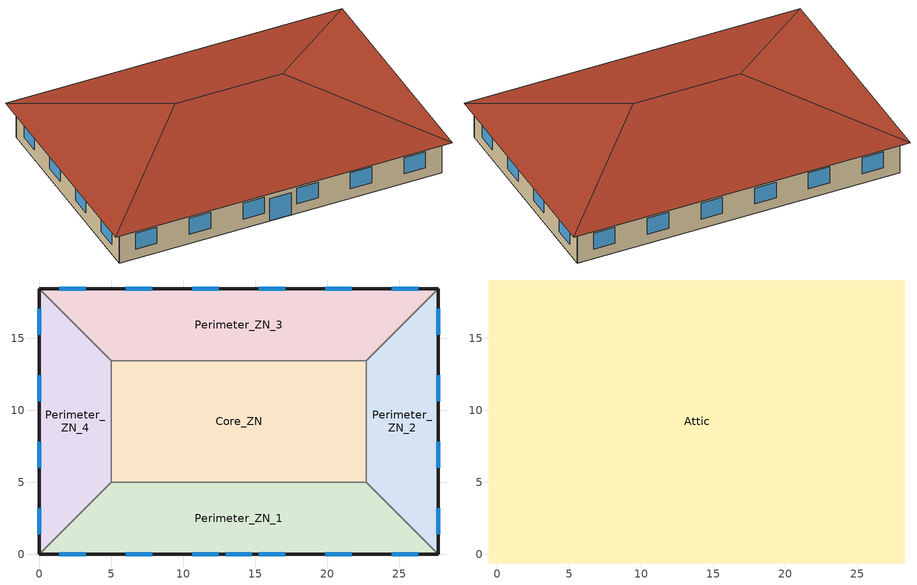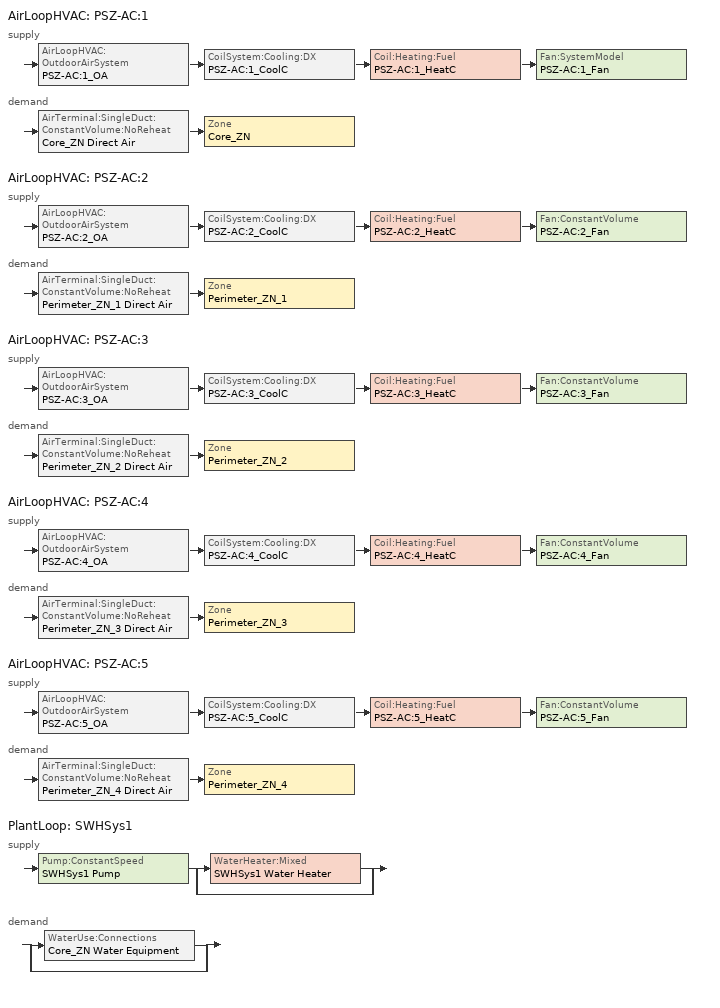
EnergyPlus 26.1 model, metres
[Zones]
Core_ZN
 floor ground (ext-slab): 5,13.46 22.69,13.46 22.69,5 5,5 z0
 wall to Perimeter_ZN_2 (int-walls): 22.69,5 22.69,13.46 z0:3.05
 wall to Perimeter_ZN_3 (int-walls): 22.69,13.46 5,13.46 z0:3.05
 wall to Perimeter_ZN_1 (int-walls): 5,5 22.69,5 z0:3.05
 wall to Perimeter_ZN_4 (int-walls): 5,13.46 5,5 z0:3.05
Perimeter_ZN_1
 floor ground (ext-slab): 27.69,0 0,0 5,5 22.69,5 z0
 wall outside (Mass Non-res Ext Wall): 0,0 27.69,0 z0:3.05
 wall to Perimeter_ZN_2 (int-walls): 27.69,0 22.69,5 z0:3.05
 wall to Perimeter_ZN_4 (int-walls): 5,5 0,0 z0:3.05
 window (Window Non-res Fixed): 1.39,0 3.22,0 / 6.01,0 7.84,0 / 10.62,0 12.45,0 / 15.24,0 17.07,0 / 19.85,0 21.68,0 / 24.47,0 26.3,0 z0.9:2.42; 12.93,0 14.76,0 z0:2.13
Perimeter_ZN_2
 floor ground (ext-slab): 22.69,13.46 27.69,18.46 27.69,0 22.69,5 z0
 wall outside (Mass Non-res Ext Wall): 27.69,0 27.69,18.46 z0:3.05
 wall to Perimeter_ZN_3 (int-walls): 27.69,18.46 22.69,13.46 z0:3.05
 window (Window Non-res Fixed): 27.69,1.39 27.69,3.22 / 27.69,6.01 27.69,7.84 / 27.69,10.62 27.69,12.45 / 27.69,15.24 27.69,17.07 z0.9:2.42
Perimeter_ZN_3
 floor ground (ext-slab): 5,13.46 0,18.46 27.69,18.46 22.69,13.46 z0
 wall outside (Mass Non-res Ext Wall): 27.69,18.46 0,18.46 z0:3.05
 wall to Perimeter_ZN_4 (int-walls): 0,18.46 5,13.46 z0:3.05
 window (Window Non-res Fixed): 26.3,18.46 24.47,18.46 / 21.68,18.46 19.85,18.46 / 17.07,18.46 15.24,18.46 / 12.45,18.46 10.62,18.46 / 7.84,18.46 6.01,18.46 / 3.22,18.46 1.39,18.46 z0.9:2.42
Perimeter_ZN_4
 floor ground (ext-slab): 5,5 0,0 0,18.46 5,13.46 z0
 wall outside (Mass Non-res Ext Wall): 0,18.46 0,0 z0:3.05
 window (Window Non-res Fixed): 0,17.07 0,15.24 / 0,12.45 0,10.62 / 0,7.84 0,6.01 / 0,3.22 0,1.39 z0.9:2.42
Attic
 floor outside (Attic Non-res Floor): 28.29,19.06 28.29,-0.6 27.69,0 27.69,18.46 z3.05; -0.6,19.06 28.29,19.06 27.69,18.46 0,18.46 z3.05; 0,0 27.69,0 28.29,-0.6 -0.6,-0.6 z3.05; -0.6,19.06 0,18.46 0,0 -0.6,-0.6 z3.05
 floor to Core_ZN (Attic Non-res Floor): 5,13.46 22.69,13.46 22.69,5 5,5 z3.05
 floor to Perimeter_ZN_2 (Attic Non-res Floor): 22.69,5 22.69,13.46 27.69,18.46 27.69,0 z3.05
 floor to Perimeter_ZN_3 (Attic Non-res Floor): 0,18.46 27.69,18.46 22.69,13.46 5,13.46 z3.05
 floor to Perimeter_ZN_1 (Attic Non-res Floor): 0,0 5,5 22.69,5 27.69,0 z3.05
 floor to Perimeter_ZN_4 (Attic Non-res Floor): 5,13.46 5,5 0,0 0,18.46 z3.05
 roof outside (Attic Non-res Roof): 28.29,-0.6,3.05 28.29,19.06,3.05 18.46,9.23,6.33; 28.29,19.06,3.05 -0.6,19.06,3.05 9.23,9.23,6.33 18.46,9.23,6.33; -0.6,-0.6,3.05 28.29,-0.6,3.05 18.46,9.23,6.33 9.23,9.23,6.33; -0.6,19.06,3.05 -0.6,-0.6,3.05 9.23,9.23,6.33
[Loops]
AirLoopHVAC 'PSZ-AC:1'
 supply: AirLoopHVAC:OutdoorAirSystem 'PSZ-AC:1_OA' > CoilSystem:Cooling:DX 'PSZ-AC:1_CoolC' > Coil:Heating:Fuel 'PSZ-AC:1_HeatC' > Fan:SystemModel 'PSZ-AC:1_Fan'
 demand: AirTerminal:SingleDuct:ConstantVolume:NoReheat 'Core_ZN Direct Air' > Zone 'Core_ZN'
AirLoopHVAC 'PSZ-AC:2'
 supply: AirLoopHVAC:OutdoorAirSystem 'PSZ-AC:2_OA' > CoilSystem:Cooling:DX 'PSZ-AC:2_CoolC' > Coil:Heating:Fuel 'PSZ-AC:2_HeatC' > Fan:ConstantVolume 'PSZ-AC:2_Fan'
 demand: AirTerminal:SingleDuct:ConstantVolume:NoReheat 'Perimeter_ZN_1 Direct Air' > Zone 'Perimeter_ZN_1'
AirLoopHVAC 'PSZ-AC:3'
 supply: AirLoopHVAC:OutdoorAirSystem 'PSZ-AC:3_OA' > CoilSystem:Cooling:DX 'PSZ-AC:3_CoolC' > Coil:Heating:Fuel 'PSZ-AC:3_HeatC' > Fan:ConstantVolume 'PSZ-AC:3_Fan'
 demand: AirTerminal:SingleDuct:ConstantVolume:NoReheat 'Perimeter_ZN_2 Direct Air' > Zone 'Perimeter_ZN_2'
AirLoopHVAC 'PSZ-AC:4'
 supply: AirLoopHVAC:OutdoorAirSystem 'PSZ-AC:4_OA' > CoilSystem:Cooling:DX 'PSZ-AC:4_CoolC' > Coil:Heating:Fuel 'PSZ-AC:4_HeatC' > Fan:ConstantVolume 'PSZ-AC:4_Fan'
 demand: AirTerminal:SingleDuct:ConstantVolume:NoReheat 'Perimeter_ZN_3 Direct Air' > Zone 'Perimeter_ZN_3'
AirLoopHVAC 'PSZ-AC:5'
 supply: AirLoopHVAC:OutdoorAirSystem 'PSZ-AC:5_OA' > CoilSystem:Cooling:DX 'PSZ-AC:5_CoolC' > Coil:Heating:Fuel 'PSZ-AC:5_HeatC' > Fan:ConstantVolume 'PSZ-AC:5_Fan'
 demand: AirTerminal:SingleDuct:ConstantVolume:NoReheat 'Perimeter_ZN_4 Direct Air' > Zone 'Perimeter_ZN_4'
PlantLoop 'SWHSys1'
 supply: Pump:ConstantSpeed 'SWHSys1 Pump' > split
  | WaterHeater:Mixed 'SWHSys1 Water Heater'
  | bypass
 demand: split
  | WaterUse:Connections 'Core_ZN Water Equipment'
  | bypass
[Building]
Ref Bldg Small Office New2004_v1.3_5.0: North Axis {deg}=0; Terrain=City; Loads Convergence Tolerance Value {W}=0.04; Temperature Convergence Tolerance Value {deltaC}=0.2; Solar Distribution=FullInteriorAndExterior; Maximum Number of Warmup Days=25; Minimum Number of Warmup Days=6
[Site:Location]
New.Delhi-Safdarjung.AP_DL_IND: Latitude {deg}=28.59; Longitude {deg}=77.22; Time Zone {hr}=5.5; Elevation {m}=214.9
[SizingPeriod:DesignDay] Day of Month=21; Humidity Condition Type=Wetbulb; Barometric Pressure {Pa}=98770; Rain Indicator=No; Snow Indicator=No; Daylight Saving Time Indicator=No
Name | Month | Day Type | Maximum Dry-Bulb Temperature {C} | Daily Dry-Bulb Temperature Range {deltaC} | Wetbulb or DewPoint at Maximum Dry-Bulb {C} | Wind Speed {m/s} | Wind Direction {deg} | Solar Model Indicator | Sky Clearness | Daily Wet-Bulb Temperature Range {deltaC} | ASHRAE Clear Sky Optical Depth for Beam Irradiance (taub) | ASHRAE Clear Sky Optical Depth for Diffuse Irradiance (taud)
New.Delhi-Safdarjung.AP Ann Htg 99.6% Condns DB | 1 | WinterDesignDay | 6 | 0 | 6 | 0.5 | 270 | ASHRAEClearSky | 0
New.Delhi-Safdarjung.AP Ann Clg .4% Condns WB=>MDB | 6 | SummerDesignDay | 34.7 | 9.2 | 29.2 | 3.6 | 320 | ASHRAETau2017 |  | 3.8 | 0.848 | 1.403
[Site:WaterMainsTemperature]
Calculation Method=CORRELATION; Annual Average Outdoor Air Temperature {C}=9.69; Maximum Difference In Monthly Average Outdoor Air Temperatures {deltaC}=28.1
[Site:GroundTemperature:BuildingSurface]
19.527, 19.502, 19.536, 19.598, 20.002, 21.64, 22.225, 22.375, 21.449, 20.121, 19.802, 19.633
[Construction]
Mass Non-res Ext Wall: 1IN Stucco, 8IN Concrete HW, Mass NonRes Wall Insulation, 1/2IN Gypsum
Attic Non-res Floor: 1/2IN Gypsum, AtticFloor NonRes Insulation, 1/2IN Gypsum
Attic Non-res Roof: Roof Membrane, Metal Decking
ext-slab: HW CONCRETE, CP02 CARPET PAD
int-walls: 1/2IN Gypsum, 1/2IN Gypsum
Window Non-res Fixed: NonRes Fixed Assembly Window
InteriorFurnishings: Std Wood 6inch
[Material] Thermal Absorptance=0.9
Name | Roughness | Thickness {m} | Conductivity {W/m-K} | Density {kg/m3} | Specific Heat {J/kg-K} | Solar Absorptance | Visible Absorptance
Mass NonRes Wall Insulation | MediumRough | 0.0495495 | 0.049 | 265 | 836.8 | 0.7 | 0.7
AtticFloor NonRes Insulation | MediumRough | 0.236805 | 0.049 | 265 | 836.8 | 0.7 | 0.7
Std Wood 6inch | MediumSmooth | 0.15 | 0.12 | 540 | 1210 | 0.7 | 0.7
1/2IN Gypsum | Smooth | 0.0127 | 0.16 | 784.9 | 830 | 0.92 | 0.92
1IN Stucco | Smooth | 0.0253 | 0.6918 | 1858 | 837 | 0.92 | 0.92
8IN CONCRETE HW | Rough | 0.2032 | 1.311 | 2240 | 836.8 | 0.7 | 0.7
HW CONCRETE | Rough | 0.1016 | 1.311 | 2240 | 836.8 | 0.7 | 0.7
Roof Membrane | VeryRough | 0.0095 | 0.16 | 1121.29 | 1460 | 0.7 | 0.7
Metal Decking | MediumSmooth | 0.0015 | 45.006 | 7680 | 418.4 | 0.7 | 0.3
[WindowMaterial:SimpleGlazingSystem]
NonRes Fixed Assembly Window: U-Factor {W/m2-K}=3.23646; Solar Heat Gain Coefficient=0.39
[Material:NoMass]
CP02 CARPET PAD: Roughness=VeryRough; Thermal Resistance {m2-K/W}=0.2165; Thermal Absorptance=0.9; Solar Absorptance=0.7; Visible Absorptance=0.8
[Zone] Type=1; Multiplier=1; Floor Area {m2}=autocalculate
Name | Part of Total Floor Area
Attic | No
Core_ZN; Perimeter_ZN_1; Perimeter_ZN_2; Perimeter_ZN_3; Perimeter_ZN_4 | Yes
[People] Number of People Schedule=BLDG_OCC_SCH; Number of People Calculation Method=Area/Person; Floor Area per Person {m2/person}=18.58; Fraction Radiant=0.3; Sensible Heat Fraction=AUTOCALCULATE; Activity Level Schedule=ACTIVITY_SCH; Enable ASHRAE 55 Comfort Warnings=No; Mean Radiant Temperature Calculation Type=EnclosureAveraged; Work Efficiency Schedule=WORK_EFF_SCH; Clothing Insulation Calculation Method=ClothingInsulationSchedule; Clothing Insulation Schedule=CLOTHING_SCH; Air Velocity Schedule=AIR_VELO_SCH; Thermal Comfort Model 1 Type=FANGER
Name | Zone or ZoneList or Space or SpaceList
Core_ZN People | Core_ZN
Perimeter_ZN_1 People | Perimeter_ZN_1
Perimeter_ZN_2 People | Perimeter_ZN_2
Perimeter_ZN_3 People | Perimeter_ZN_3
Perimeter_ZN_4 People | Perimeter_ZN_4
[Lights] Design Level Calculation Method=Watts/Area; Watts per Floor Area {W/m2}=10.76; Return Air Fraction=0; Fraction Radiant=0.7; Fraction Visible=0.2; Fraction Replaceable=1; Return Air Fraction Calculated from Plenum Temperature=No
Name | Zone or ZoneList or Space or SpaceList | Schedule
Core_ZN_Lights | Core_ZN | Core_ZN LIGHT_SCH
Perimeter_ZN_1_Lights | Perimeter_ZN_1 | Perimeter_ZN_1 LIGHT_SCH
Perimeter_ZN_2_Lights | Perimeter_ZN_2 | Perimeter_ZN_2 LIGHT_SCH
Perimeter_ZN_3_Lights | Perimeter_ZN_3 | Perimeter_ZN_3 LIGHT_SCH
Perimeter_ZN_4_Lights | Perimeter_ZN_4 | Perimeter_ZN_4 LIGHT_SCH
[ElectricEquipment] Schedule=BLDG_EQUIP_SCH; Design Level Calculation Method=Watts/Area; Watts per Floor Area {W/m2}=10.76; Fraction Latent=0; Fraction Radiant=0.5; Fraction Lost=0
Name | Zone or ZoneList or Space or SpaceList
Core_ZN_MiscPlug_Equip | Core_ZN
Perimeter_ZN_1_MiscPlug_Equip | Perimeter_ZN_1
Perimeter_ZN_2_MiscPlug_Equip | Perimeter_ZN_2
Perimeter_ZN_3_MiscPlug_Equip | Perimeter_ZN_3
Perimeter_ZN_4_MiscPlug_Equip | Perimeter_ZN_4
[Exterior:Lights]
Exterior Facade Lighting: Schedule=ALWAYS_ON; Design Level {W}=2303; Control Option=AstronomicalClock
[ZoneInfiltration:DesignFlowRate] Constant Term Coefficient=1; Temperature Term Coefficient=0; Velocity Term Coefficient=0; Velocity Squared Term Coefficient=0
Name | Zone or ZoneList or Space or SpaceList | Schedule | Design Flow Rate Calculation Method | Air Changes per Hour {1/hr} | Flow Rate per Exterior Surface Area {m3/s-m2}
Core_ZN_Infiltration | Core_ZN | INFIL_QUARTER_ON_SCH | AirChanges/Hour | 0.36
Perimeter_ZN_1_Infiltration | Perimeter_ZN_1 | INFIL_QUARTER_ON_SCH | Flow/ExteriorArea |  | 0.000302
Perimeter_ZN_2_Infiltration | Perimeter_ZN_2 | INFIL_QUARTER_ON_SCH | Flow/ExteriorArea |  | 0.000302
Perimeter_ZN_3_Infiltration | Perimeter_ZN_3 | INFIL_QUARTER_ON_SCH | Flow/ExteriorArea |  | 0.000302
Perimeter_ZN_4_Infiltration | Perimeter_ZN_4 | INFIL_QUARTER_ON_SCH | Flow/ExteriorArea |  | 0.000302
Attic_Infiltration | Attic | ALWAYS_ON | AirChanges/Hour | 1
[InternalMass] Construction=InteriorFurnishings
Name | Zone or ZoneList | Surface Area {m2}
Core_ZN Internal Mass | Core_ZN | 299.3148
Perimeter_ZN_1 Internal Mass | Perimeter_ZN_1 | 226.9
Perimeter_ZN_2 Internal Mass | Perimeter_ZN_2 | 134.6
Perimeter_ZN_3 Internal Mass | Perimeter_ZN_3 | 226.9
Perimeter_ZN_4 Internal Mass | Perimeter_ZN_4 | 134.6
[Fan:SystemModel]
PSZ-AC:1_Fan: Availability Schedule=HVACOperationSchd; Design Maximum Air Flow Rate {m3/s}=AUTOSIZE; Speed Control Method=Discrete; Electric Power Minimum Flow Rate Fraction=0; Design Pressure Rise {Pa}=622; Motor Efficiency=0.825; Motor In Air Stream Fraction=1; Design Electric Power Consumption {W}=AUTOSIZE; Design Power Sizing Method=TotalEfficiencyAndPressure; Fan Total Efficiency=0.53625
[Fan:ConstantVolume] Availability Schedule=HVACOperationSchd; Fan Total Efficiency=0.53625; Pressure Rise {Pa}=622; Maximum Flow Rate {m3/s}=AUTOSIZE; Motor Efficiency=0.825; Motor In Airstream Fraction=1
PSZ-AC:2_Fan; PSZ-AC:3_Fan; PSZ-AC:4_Fan; PSZ-AC:5_Fan
[Coil:Heating:Fuel] Availability Schedule=ALWAYS_ON; Fuel Type=NaturalGas; Burner Efficiency=0.8; Nominal Capacity {W}=AUTOSIZE
PSZ-AC:1_HeatC; PSZ-AC:2_HeatC; PSZ-AC:3_HeatC; PSZ-AC:4_HeatC; PSZ-AC:5_HeatC
[Coil:Cooling:DX:SingleSpeed] Availability Schedule=ALWAYS_ON; Gross Rated Total Cooling Capacity {W}=AUTOSIZE; Gross Rated Sensible Heat Ratio=AUTOSIZE; Gross Rated Cooling COP {W/W}=3.66668; Rated Air Flow Rate {m3/s}=AUTOSIZE; 2023 Rated Evaporator Fan Power Per Volume Flow Rate {W/(m3/s)}=934.4; Total Cooling Capacity Function of Temperature Curve=Cool-Cap-fT; Total Cooling Capacity Function of Flow Fraction Curve=ConstantCubic; Energy Input Ratio Function of Temperature Curve=Cool-EIR-fT; Energy Input Ratio Function of Flow Fraction Curve=ConstantCubic; Part Load Fraction Correlation Curve=Cool-PLF-fPLR
PSZ-AC:1_CoolC DXCoil; PSZ-AC:2_CoolC DXCoil; PSZ-AC:3_CoolC DXCoil; PSZ-AC:4_CoolC DXCoil; PSZ-AC:5_CoolC DXCoil
[Zone equipment]
Core_ZN: Core_ZN Direct Air
Perimeter_ZN_1: Perimeter_ZN_1 Direct Air
Perimeter_ZN_2: Perimeter_ZN_2 Direct Air
Perimeter_ZN_3: Perimeter_ZN_3 Direct Air
Perimeter_ZN_4: Perimeter_ZN_4 Direct Air
[Sizing:Zone] Zone Cooling Design Supply Air Temperature Input Method=SupplyAirTemperature; Zone Heating Design Supply Air Temperature Input Method=SupplyAirTemperature; Zone Heating Design Supply Air Temperature {C}=40; Zone Cooling Design Supply Air Humidity Ratio {kgWater/kgDryAir}=0.0085; Zone Heating Design Supply Air Humidity Ratio {kgWater/kgDryAir}=0.008; Cooling Design Air Flow Method=DesignDay; Heating Design Air Flow Method=DesignDay; Account for Dedicated Outdoor Air System=No; Dedicated Outdoor Air System Control Strategy=NeutralSupplyAir; Dedicated Outdoor Air Low Setpoint Temperature for Design {C}=autosize; Dedicated Outdoor Air High Setpoint Temperature for Design {C}=autosize
Name | Zone Cooling Design Supply Air Temperature {C} | Design Specification Outdoor Air Object
Core_ZN | 14 | SZ DSOA Core_ZN
Perimeter_ZN_1 | 13.9 | SZ DSOA Perimeter_ZN_1
Perimeter_ZN_2 | 14 | SZ DSOA Perimeter_ZN_2
Perimeter_ZN_3 | 13.9 | SZ DSOA Perimeter_ZN_3
Perimeter_ZN_4 | 14 | SZ DSOA Perimeter_ZN_4
[DesignSpecification:OutdoorAir] Outdoor Air Method=Flow/Person; Outdoor Air Flow per Person {m3/s-person}=0.01
SZ DSOA Core_ZN; SZ DSOA Perimeter_ZN_1; SZ DSOA Perimeter_ZN_2; SZ DSOA Perimeter_ZN_3; SZ DSOA Perimeter_ZN_4
[ZoneControl:Thermostat] Control Type Schedule=Dual Zone Control Type Sched
Name | Zone or ZoneList | Control 1
Core_ZN Thermostat | Core_ZN | Core_ZN DualSPSched
Perimeter_ZN_1 Thermostat | Perimeter_ZN_1 | Perimeter_ZN_1 DualSPSched
Perimeter_ZN_2 Thermostat | Perimeter_ZN_2 | Perimeter_ZN_2 DualSPSched
Perimeter_ZN_3 Thermostat | Perimeter_ZN_3 | Perimeter_ZN_3 DualSPSched
Perimeter_ZN_4 Thermostat | Perimeter_ZN_4 | Perimeter_ZN_4 DualSPSched
[ThermostatSetpoint:DualSetpoint]
Name | Heating Setpoint Temperature Schedule | Cooling Setpoint Temperature Schedule
Core_ZN DualSPSched | Core_ZN HTGSETP_SCH | Core_ZN CLGSETP_SCH
Perimeter_ZN_1 DualSPSched | Perimeter_ZN_1 HTGSETP_SCH | Perimeter_ZN_1 CLGSETP_SCH
Perimeter_ZN_2 DualSPSched | Perimeter_ZN_2 HTGSETP_SCH | Perimeter_ZN_2 CLGSETP_SCH
Perimeter_ZN_3 DualSPSched | Perimeter_ZN_3 HTGSETP_SCH | Perimeter_ZN_3 CLGSETP_SCH
Perimeter_ZN_4 DualSPSched | Perimeter_ZN_4 HTGSETP_SCH | Perimeter_ZN_4 CLGSETP_SCH
[SetpointManager:SingleZone:Reheat] Control Variable=Temperature; Minimum Supply Air Temperature {C}=10; Maximum Supply Air Temperature {C}=50
Name | Control Zone | Setpoint Node or NodeList
SupAirTemp MngrCore_ZN | Core_ZN | PSZ-AC:1 Supply Equipment Outlet Node
SupAirTemp MngrPerimeter_ZN_1 | Perimeter_ZN_1 | PSZ-AC:2 Supply Equipment Outlet Node
SupAirTemp MngrPerimeter_ZN_2 | Perimeter_ZN_2 | PSZ-AC:3 Supply Equipment Outlet Node
SupAirTemp MngrPerimeter_ZN_3 | Perimeter_ZN_3 | PSZ-AC:4 Supply Equipment Outlet Node
SupAirTemp MngrPerimeter_ZN_4 | Perimeter_ZN_4 | PSZ-AC:5 Supply Equipment Outlet Node
[Sizing:System] Type of Load to Size On=Sensible; Design Outdoor Air Flow Rate {m3/s}=AUTOSIZE; Central Heating Maximum System Air Flow Ratio=1; Preheat Design Temperature {C}=7; Preheat Design Humidity Ratio {kgWater/kgDryAir}=0.008; Precool Design Temperature {C}=12.8; Precool Design Humidity Ratio {kgWater/kgDryAir}=0.008; Central Cooling Design Supply Air Temperature {C}=12.8; Central Heating Design Supply Air Temperature {C}=40; Type of Zone Sum to Use=NonCoincident; 100% Outdoor Air in Cooling=No; 100% Outdoor Air in Heating=No; Central Cooling Design Supply Air Humidity Ratio {kgWater/kgDryAir}=0.0085; Central Heating Design Supply Air Humidity Ratio {kgWater/kgDryAir}=0.008; Cooling Supply Air Flow Rate Method=DesignDay; Heating Supply Air Flow Rate Method=DesignDay; Zone Maximum Outdoor Air Fraction=1; Cooling Design Capacity Method=CoolingDesignCapacity; Cooling Design Capacity {W}=autosize; Heating Design Capacity Method=HeatingDesignCapacity; Heating Design Capacity {W}=autosize; Central Cooling Capacity Control Method=VAV
PSZ-AC:1; PSZ-AC:2; PSZ-AC:3; PSZ-AC:4; PSZ-AC:5
[Controller:OutdoorAir] Minimum Outdoor Air Flow Rate {m3/s}=AUTOSIZE; Maximum Outdoor Air Flow Rate {m3/s}=AUTOSIZE; Economizer Control Type=NoEconomizer; Economizer Control Action Type=ModulateFlow; Economizer Maximum Limit Dry-Bulb Temperature {C}=28; Economizer Maximum Limit Enthalpy {J/kg}=64000; Economizer Minimum Limit Dry-Bulb Temperature {C}=-100; Lockout Type=NoLockout; Minimum Limit Type=FixedMinimum; Minimum Outdoor Air Schedule=MinOA_Sched
PSZ-AC:1_OA_Controller; PSZ-AC:2_OA_Controller; PSZ-AC:3_OA_Controller; PSZ-AC:4_OA_Controller; PSZ-AC:5_OA_Controller
[AirLoopHVAC] Design Supply Air Flow Rate {m3/s}=AUTOSIZE
PSZ-AC:1; PSZ-AC:2; PSZ-AC:3; PSZ-AC:4; PSZ-AC:5
[CoilSystem:Cooling:DX] Availability Schedule=ALWAYS_ON
Name | Cooling Coil
PSZ-AC:1_CoolC | PSZ-AC:1_CoolC DXCoil
PSZ-AC:2_CoolC | PSZ-AC:2_CoolC DXCoil
PSZ-AC:3_CoolC | PSZ-AC:3_CoolC DXCoil
PSZ-AC:4_CoolC | PSZ-AC:4_CoolC DXCoil
PSZ-AC:5_CoolC | PSZ-AC:5_CoolC DXCoil
[AirTerminal:SingleDuct:ConstantVolume:NoReheat] Availability Schedule=ALWAYS_ON; Maximum Air Flow Rate {m3/s}=AUTOSIZE
Core_ZN Direct Air; Perimeter_ZN_1 Direct Air; Perimeter_ZN_2 Direct Air; Perimeter_ZN_3 Direct Air; Perimeter_ZN_4 Direct Air
[AvailabilityManager:NightCycle] Applicability Schedule=ALWAYS_ON; Fan Schedule=HVACOperationSchd; Control Type=CycleOnAny; Thermostat Tolerance {deltaC}=1; Cycling Run Time Control Type=FixedRunTime; Cycling Run Time {s}=1800
PSZ-AC:1 Availability Manager; PSZ-AC:2 Availability Manager; PSZ-AC:3 Availability Manager; PSZ-AC:4 Availability Manager; PSZ-AC:5 Availability Manager
[SetpointManager:MixedAir] Control Variable=Temperature
Name | Setpoint Node or NodeList
PSZ-AC:1_CoolC SAT Manager | PSZ-AC:1_CoolC-PSZ-AC:1_HeatCNode
PSZ-AC:1_HeatC MixedAir Manager | PSZ-AC:1_HeatC-PSZ-AC:1_FanNode
PSZ-AC:1_OAMixed Air Temp Manager | PSZ-AC:1_OA-PSZ-AC:1_CoolCNode
PSZ-AC:2_CoolC SAT Manager | PSZ-AC:2_CoolC-PSZ-AC:2_HeatCNode
PSZ-AC:2_HeatC MixedAir Manager | PSZ-AC:2_HeatC-PSZ-AC:2_FanNode
PSZ-AC:2_OAMixed Air Temp Manager | PSZ-AC:2_OA-PSZ-AC:2_CoolCNode
PSZ-AC:3_CoolC SAT Manager | PSZ-AC:3_CoolC-PSZ-AC:3_HeatCNode
PSZ-AC:3_HeatC MixedAir Manager | PSZ-AC:3_HeatC-PSZ-AC:3_FanNode
PSZ-AC:3_OAMixed Air Temp Manager | PSZ-AC:3_OA-PSZ-AC:3_CoolCNode
PSZ-AC:4_CoolC SAT Manager | PSZ-AC:4_CoolC-PSZ-AC:4_HeatCNode
PSZ-AC:4_HeatC MixedAir Manager | PSZ-AC:4_HeatC-PSZ-AC:4_FanNode
PSZ-AC:4_OAMixed Air Temp Manager | PSZ-AC:4_OA-PSZ-AC:4_CoolCNode
PSZ-AC:5_CoolC SAT Manager | PSZ-AC:5_CoolC-PSZ-AC:5_HeatCNode
PSZ-AC:5_HeatC MixedAir Manager | PSZ-AC:5_HeatC-PSZ-AC:5_FanNode
PSZ-AC:5_OAMixed Air Temp Manager | PSZ-AC:5_OA-PSZ-AC:5_CoolCNode
[WaterHeater:Mixed]
SWHSys1 Water Heater: Tank Volume {m3}=0.1514; Setpoint Temperature Schedule=SWHSys1 Water Heater Setpoint Temperature Schedule Name; Deadband Temperature Difference {deltaC}=2; Maximum Temperature Limit {C}=82.2222; Heater Control Type=Cycle; Heater Maximum Capacity {W}=845000; Heater Fuel Type=NATURALGAS; Heater Thermal Efficiency=0.8; Off Cycle Parasitic Fuel Consumption Rate {W}=20; Off Cycle Parasitic Fuel Type=NATURALGAS; Off Cycle Parasitic Heat Fraction to Tank=0.8; On Cycle Parasitic Fuel Type=NATURALGAS; Ambient Temperature Indicator=SCHEDULE; Ambient Temperature Schedule=SWHSys1 Water Heater Ambient Temperature Schedule Name; Off Cycle Loss Coefficient to Ambient Temperature {W/K}=6; On Cycle Loss Coefficient to Ambient Temperature {W/K}=6; Use Side Effectiveness=1; Source Side Effectiveness=1; Use Side Design Flow Rate {m3/s}=AUTOSIZE; Source Side Design Flow Rate {m3/s}=AUTOSIZE; Indirect Water Heating Recovery Time {hr}=1.5
[Pump:ConstantSpeed]
SWHSys1 Pump: Design Flow Rate {m3/s}=AUTOSIZE; Design Pump Head {Pa}=0.001; Design Power Consumption {W}=AUTOSIZE; Motor Efficiency=1; Fraction of Motor Inefficiencies to Fluid Stream=0; Pump Control Type=Intermittent
[WaterUse:Equipment]
Core_ZN Water Equipment: Peak Flow Rate {m3/s}=3.15e-06; Flow Rate Fraction Schedule=BLDG_SWH_SCH; Target Temperature Schedule=Water Equipment Temp Sched; Hot Water Supply Temperature Schedule=Water Equipment Hot Supply Temp Sched; Zone=Core_ZN; Sensible Fraction Schedule=Water Equipment Sensible fract sched; Latent Fraction Schedule=Water Equipment Latent fract sched
[PlantEquipmentList]
SWHSys1 Equipment List: SWHSys1 Water Heater
[Sizing:Plant]
SWHSys1: Loop Type=Heating; Design Loop Exit Temperature {C}=60; Loop Design Temperature Difference {deltaC}=5
[SetpointManager:Scheduled]
SWHSys1 Loop Setpoint Manager: Control Variable=Temperature; Schedule=SWHSys1-Loop-Temp-Schedule; Setpoint Node or NodeList=SWHSys1 Supply Outlet Node
[PlantEquipmentOperationSchemes]
SWHSys1 Loop Operation Scheme List: Control Scheme 1=SWHSys1 Operation Scheme; Control Scheme 1 Schedule=ALWAYS_ON
[PlantEquipmentOperation:HeatingLoad]
SWHSys1 Operation Scheme: Load Range 1 Lower Limit {W}=0; Load Range 1 Upper Limit {W}=1000000000000000; Range 1 Equipment List=SWHSys1 Equipment List
[PlantLoop]
SWHSys1: Fluid Type=Water; Plant Equipment Operation Scheme=SWHSys1 Loop Operation Scheme List; Maximum Loop Temperature {C}=60; Minimum Loop Temperature {C}=10; Maximum Loop Flow Rate {m3/s}=AUTOSIZE; Minimum Loop Flow Rate {m3/s}=0; Plant Loop Volume {m3}=AUTOSIZE; Load Distribution Scheme=Optimal
[WaterUse:Connections]
Core_ZN Water Equipment: Water Use Equipment 1=Core_ZN Water Equipment
[UtilityCost:Tariff]
Name | Output Meter | Conversion Factor Choice | Demand Window Length | Monthly Charge or Variable | Group
PSI_LLF_LowLoadFactorService | Electricity:Facility | kWh | HalfHour | 15 | Comm Elect
PSI_CS_CommercialElectricService | Electricity:Facility | kWh |  | 9.4 | Comm Elect
IN_EIAMonthlyRateGas | NaturalGas:Facility | MCF |  | 0 | Comm Gas
[UtilityCost:Charge:Block] Source Variable=totalEnergy; Season=Annual; Category Variable=EnergyCharges
Name | Utility Cost Charge Block | Tariff | Block Size 1 Value or Variable | Block 1 Cost per Unit Value or Variable | Block Size 2 Value or Variable | Block 2 Cost per Unit Value or Variable | Block Size 3 Value or Variable | Block 3 Cost per Unit Value or Variable | Block Size 4 Value or Variable | Block 4 Cost per Unit Value or Variable | Block Size Multiplier Value or Variable
 | AnnualEnergyCharge | PSI_LLF_LowLoadFactorService | 300 | 0.108222 | 700 | 0.087021 | 1500 | 0.07842 | remaining | 0.05832
 | AnnualDemandBaseCharge | PSI_LLF_LowLoadFactorService | 190 | 0 | 110 | 0.051773 | remaining | 0.046965 |  |  | TotalDemand
 | AnnualEnergyCharge | PSI_CS_CommercialElectricService | 300 | 0.082409 | 700 | 0.072873 | 1500 | 0.061696 | remaining | 0.041179
[UtilityCost:Charge:Simple] Season=Annual
Name | Utility Cost Charge Simple | Tariff | Source Variable | Category Variable | Cost per Unit Value or Variable
 | FuelCostAdjustEnergyCharge | PSI_LLF_LowLoadFactorService | totalEnergy | EnergyCharges | 0.002028
 | QualPollutionControlAdjustEnergyCharge | PSI_LLF_LowLoadFactorService | totalEnergy | EnergyCharges | 0.000536
 | SoxNoxRiderAdjustEnergyCharge | PSI_LLF_LowLoadFactorService | totalEnergy | EnergyCharges | 0.001127
 | DSMRiderAdjustEnergyCharge | PSI_LLF_LowLoadFactorService | totalEnergy | EnergyCharges | -0.00037
 | PurchPowerTrackerAdjustEnergyCharge | PSI_LLF_LowLoadFactorService | totalEnergy | EnergyCharges | -3.1e-05
 | MidwestISOAdjustEnergyCharge | PSI_LLF_LowLoadFactorService | totalEnergy | EnergyCharges | -0.000216
 | CleanCoalRiderEnergyCharge | PSI_LLF_LowLoadFactorService | totalEnergy | EnergyCharges | 0.000833
 | TaxofeightPercent | PSI_LLF_LowLoadFactorService | SubTotal | Taxes | 0.08
 | FuelCostAdjustEnergyCharge | PSI_CS_CommercialElectricService | totalEnergy | EnergyCharges | 0.002028
 | QualPollutionControlAdjustEnergyCharge | PSI_CS_CommercialElectricService | totalEnergy | EnergyCharges | 0.000536
 | SoxNoxRiderAdjustEnergyCharge | PSI_CS_CommercialElectricService | totalEnergy | EnergyCharges | 0.001127
 | DSMRiderAdjustEnergyCharge | PSI_CS_CommercialElectricService | totalEnergy | EnergyCharges | 0.000021
 | PurchPowerTrackerAdjustEnergyCharge | PSI_CS_CommercialElectricService | totalEnergy | EnergyCharges | 0.000034
 | MidwestISOAdjustEnergyCharge | PSI_CS_CommercialElectricService | totalEnergy | EnergyCharges | -0.000203
 | CleanCoalRiderEnergyCharge | PSI_CS_CommercialElectricService | totalEnergy | EnergyCharges | 0.000807
 | TaxofeightPercent | PSI_CS_CommercialElectricService | SubTotal | Taxes | 0.08
 | MonthlyRateGasCharge | IN_EIAMonthlyRateGas | totalEnergy | EnergyCharges | IN_MonthlyGasRates
 | TaxofEightPercent | IN_EIAMonthlyRateGas | SubTotal | Taxes | 0.08
[UtilityCost:Qualify] Variable=TotalDemand; Threshold Value or Variable=75; Season=Annual; Threshold Test=Count
Name | Utility Cost Qualify | Tariff | Qualify Type | Number of Months
 | MinDemand75kw | PSI_LLF_LowLoadFactorService | Minimum | 12
 | MaxDemand75kw | PSI_CS_CommercialElectricService | Maximum | 1
[UtilityCost:Variable]
IN_MonthlyGasRates: Tariff=IN_EIAMonthlyRateGas; Variable Type=Currency; January Value=8.22; February Value=7.51; March Value=8.97; April Value=9.01; May Value=9.16; June Value=10.44; July Value=10.32; August Value=10.13; September Value=9.2; October Value=8.18; November Value=7.83; December Value=7.63
[Generator:Photovoltaic]
Rooftop PV Array: Surface=Attic_roof_south; Module Performance=Rooftop PV Performance; Heat Transfer Integration Mode=Decoupled
[PhotovoltaicPerformance:Simple]
Rooftop PV Performance: Fraction of Surface Area with Active Solar Cells=0.4; Conversion Efficiency Input Mode=Fixed; Value for Cell Efficiency if Fixed=0.15
[ElectricLoadCenter:Inverter:Simple]
Rooftop PV Inverter: Inverter Efficiency=0.95
[ElectricLoadCenter:Generators]
Rooftop PV Generators: Generator 1=Rooftop PV Array; Generator 1 Rated Electric Power Output {W}=5000
[ElectricLoadCenter:Distribution]
Rooftop PV Distribution: Generator List=Rooftop PV Generators; Generator Operation Scheme Type=Baseload; Electrical Buss Type=DirectCurrentWithInverter; Inverter Object=Rooftop PV Inverter
[Daylighting:Controls] Daylighting Method=SplitFlux; Lighting Control Type=Continuous; Minimum Input Power Fraction for Continuous Dimming Control=0.3; Minimum Light Output Fraction for Continuous Dimming Control=0.2; Probability Lighting will be Reset When Needed in Manual Stepped Control=1; Number of Daylighting Reference Points=1; Fraction of Zone Controlled by Reference Point 1=1; Illuminance Setpoint at Reference Point 1 {lux}=500
Name | Zone | Daylighting Reference Point 1
Perimeter_ZN_1 Daylighting Control | Perimeter_ZN_1 | Perimeter_ZN_1 Daylighting Reference Point 1
Perimeter_ZN_2 Daylighting Control | Perimeter_ZN_2 | Perimeter_ZN_2 Daylighting Reference Point 1
Perimeter_ZN_3 Daylighting Control | Perimeter_ZN_3 | Perimeter_ZN_3 Daylighting Reference Point 1
Perimeter_ZN_4 Daylighting Control | Perimeter_ZN_4 | Perimeter_ZN_4 Daylighting Reference Point 1
[Schedule:Compact]
ALWAYS_ON: Through: 12/31, For: AllDays, Until: 24:00, 1
INFIL_QUARTER_ON_SCH: Through: 12/31, For: Weekdays SummerDesignDay, Until: 06:00, 1, Until: 22:00, 0.25, Until: 24:00, 1, For: Saturday WinterDesignDay, Until: 06:00, 1, Until: 18:00, 0.25, Until: 24:00, 1, For: Sunday Holidays AllOtherDays, Until: 24:00, 1
BLDG_OCC_SCH: Through: 12/31, For: SummerDesignDay, Until: 06:00, 0, Until: 22:00, 1, Until: 24:00, 0.05, For: Weekdays, Until: 06:00, 0, Until: 07:00, 0.1, Until: 08:00, 0.2, Until: 12:00, 0.95, Until: 13:00, 0.5, Until: 17:00, 0.95, Until: 18:00, 0.3, Until: 20:00, 0.1, Until: 24:00, 0.05, For: Saturday, Until: 06:00, 0, Until: 08:00, 0.1, Until: 12:00, 0.3, Until: 17:00, 0.1, Until: 24:00, 0, For: AllOtherDays, Until: 24:00, 0
Core_ZN LIGHT_SCH; Perimeter_ZN_1 LIGHT_SCH; Perimeter_ZN_2 LIGHT_SCH; Perimeter_ZN_3 LIGHT_SCH; Perimeter_ZN_4 LIGHT_SCH: Fraction, Through: 12/31, For: Weekdays, Until: 05:00, 0.05, Until: 07:00, 0.1, Until: 08:00, 0.3, Until: 17:00, 0.9, Until: 18:00, 0.5, Until: 20:00, 0.3, Until: 22:00, 0.2, Until: 23:00, 0.1, Until: 24:00, 0.05, For: Saturday, Until: 06:00, 0.05, Until: 08:00, 0.1, Until: 12:00, 0.3, Until: 17:00, 0.15, Until: 24:00, 0.05, For: SummerDesignDay, Until: 24:00, 1, For: WinterDesignDay, Until: 24:00, 0, For: AllOtherDays, Until: 24:00, 0.05
BLDG_EQUIP_SCH: Through: 12/31, For: Weekdays, Until: 08:00, 0.4, Until: 12:00, 0.9, Until: 13:00, 0.8, Until: 17:00, 0.9, Until: 18:00, 0.5, Until: 24:00, 0.4, For: Saturday, Until: 06:00, 0.3, Until: 08:00, 0.4, Until: 12:00, 0.5, Until: 17:00, 0.35, Until: 24:00, 0.3, For: SummerDesignDay, Until: 24:00, 1, For: WinterDesignDay, Until: 24:00, 0, For: AllOtherDays, Until: 24:00, 0.3
ACTIVITY_SCH: Through: 12/31, For: AllDays, Until: 24:00, 120
WORK_EFF_SCH: Through: 12/31, For: AllDays, Until: 24:00, 0
AIR_VELO_SCH; Water Equipment Sensible fract sched: Through: 12/31, For: AllDays, Until: 24:00, 0.2
CLOTHING_SCH: Through: 04/30, For: AllDays, Until: 24:00, 1, Through: 09/30, For: AllDays, Until: 24:00, 0.5, Through: 12/31, For: AllDays, Until: 24:00, 1
Core_ZN CLGSETP_SCH; Perimeter_ZN_1 CLGSETP_SCH; Perimeter_ZN_2 CLGSETP_SCH; Perimeter_ZN_3 CLGSETP_SCH; Perimeter_ZN_4 CLGSETP_SCH: Temperature, Through: 12/31, For: Weekdays SummerDesignDay, Until: 06:00, 26.7, Until: 22:00, 24, Until: 24:00, 26.7, For: Saturday, Until: 06:00, 26.7, Until: 18:00, 24, Until: 24:00, 26.7, For: AllOtherDays, Until: 24:00, 26.7
Core_ZN HTGSETP_SCH; Perimeter_ZN_1 HTGSETP_SCH; Perimeter_ZN_2 HTGSETP_SCH; Perimeter_ZN_3 HTGSETP_SCH; Perimeter_ZN_4 HTGSETP_SCH: Temperature, Through: 12/31, For: Weekdays, Until: 06:00, 15.6, Until: 22:00, 21, Until: 24:00, 15.6, For: Saturday, Until: 06:00, 15.6, Until: 18:00, 21, Until: 24:00, 15.6, For: WinterDesignDay, Until: 24:00, 21, For: AllOtherDays, Until: 24:00, 15.6
MinOA_Sched: Through: 12/31, For: Weekdays SummerDesignDay, Until: 07:00, 0, Until: 22:00, 1, Until: 24:00, 0, For: Saturday WinterDesignDay, Until: 07:00, 0, Until: 18:00, 1, Until: 24:00, 0, For: AllOtherDays, Until: 24:00, 0
Dual Zone Control Type Sched: Through: 12/31, For: AllDays, Until: 24:00, 4
HVACOperationSchd: Through: 12/31, For: Weekdays SummerDesignDay, Until: 06:00, 0, Until: 22:00, 1, Until: 24:00, 0, For: Saturday WinterDesignDay, Until: 06:00, 0, Until: 18:00, 1, Until: 24:00, 0, For: AllOtherDays, Until: 24:00, 0
BLDG_SWH_SCH: Through: 12/31, For: Weekdays SummerDesignDay, Until: 05:00, 0.05, Until: 06:00, 0.08, Until: 07:00, 0.07, Until: 08:00, 0.19, Until: 09:00, 0.35, Until: 10:00, 0.38, Until: 11:00, 0.39, Until: 12:00, 0.47, Until: 13:00, 0.57, Until: 14:00, 0.54, Until: 15:00, 0.34, Until: 16:00, 0.33, Until: 17:00, 0.44, Until: 18:00, 0.26, Until: 19:00, 0.21, Until: 20:00, 0.15, Until: 21:00, 0.17, Until: 22:00, 0.08, Until: 24:00, 0.05, For: Saturday WinterDesignDay, Until: 05:00, 0.05, Until: 06:00, 0.08, Until: 07:00, 0.07, Until: 08:00, 0.11, Until: 09:00, 0.15, Until: 10:00, 0.21, Until: 11:00, 0.19, Until: 12:00, 0.23, Until: 13:00, 0.2, Until: 14:00, 0.19, Until: 15:00, 0.15, Until: 16:00, 0.13, Until: 17:00, 0.14, Until: 21:00, 0.07, Until: 22:00, 0.09, Until: 24:00, 0.05, For: AllOtherDays, Until: 05:00, 0.04, Until: 06:00, 0.07, Until: 11:00, 0.04, Until: 13:00, 0.06, Until: 14:00, 0.09, Until: 15:00, 0.06, Until: 21:00, 0.04, Until: 22:00, 0.07, Until: 24:00, 0.04
Water Equipment Latent fract sched: Through: 12/31, For: AllDays, Until: 24:00, 0.05
SWHSys1 Water Heater Ambient Temperature Schedule Name: Through: 12/31, For: AllDays, Until: 24:00, 22
Water Equipment Temp Sched; Water Equipment Hot Supply Temp Sched: Through: 12/31, For: AllDays, Until: 24:00, 43.3
SWHSys1 Water Heater Setpoint Temperature Schedule Name; SWHSys1-Loop-Temp-Schedule: Through: 12/31, For: AllDays, Until: 24:00, 60
[Curve:Quadratic]
Cool-PLF-fPLR: Coefficient1 Constant=0.909496; Coefficient2 x=0.0986477; Coefficient3 x**2=-0.00819488; Minimum Value of x=0; Maximum Value of x=1; Minimum Curve Output=0.7; Maximum Curve Output=1
[Curve:Cubic]
ConstantCubic: Coefficient1 Constant=1; Coefficient2 x=0; Coefficient3 x**2=0; Coefficient4 x**3=0; Minimum Value of x=-100; Maximum Value of x=100
[Curve:Biquadratic] Minimum Value of x=-100; Maximum Value of x=100; Minimum Value of y=-100; Maximum Value of y=100
Name | Coefficient1 Constant | Coefficient2 x | Coefficient3 x**2 | Coefficient4 y | Coefficient5 y**2 | Coefficient6 x*y
Cool-Cap-fT | 0.971212 | -0.0152755 | 0.00144345 | -0.00039321 | -6.8364e-06 | -0.000290596
Cool-EIR-fT | 0.286871 | 0.0239022 | -0.000810648 | 0.0134585 | 0.000338936 | -0.000487004
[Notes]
RefBldgSmallOfficeNew2004_Chicago.idf
DOE Commercial Reference Building
Small Office, new construction 90.1-2004
ASHRAE Standards 90.1-2004 and 62-1999
Description:  Single story, five zone office building.
Form:         Area = 511 m2 (5,500 ft2); Number of Stories = 1; Shape = rectangle, Aspect ratio = 1.5
Envelope:     Envelope thermal properties vary with climate according to ASHRAE Standard 90.1-2004.
Opaque constructions: mass walls; attic roof; slab-on-grade floor
Windows: window-to-wall ratio = 21.2%, equal distribution of punched windows
Infiltration = 0.4 cfm/ft2 above grade wall area at 0.3 in wc (75 Pa) adjusted to 0.016 in wc (4 Pa).
25% of full value when ventilation system on.
HVAC:         PSZ-AC, gas furnace
No economizers, per ASHRAE 90.1-2004
Int. gains:   lights = 10.76 W/m2 (1.0 W/ft2) (building area method);
elec. plug loads = 10.76 W/m2 (1.0 W/ft2)
gas plug load = 0 W/m2 (0 W/ft2)
people = 28 total; 5.38/100 m2 (5.0/1000 ft2)
Detached Shading:               None
Daylight:                       None
Natural Ventilation:            None
Zonal Equipment:                None
Air Primary Loops:              PSZ
Plant Loops:                    SHWSys1
System Equipment Autosize:      Yes
Purchased Cooling:              None
Purchased Heating:              None
Coils:                          Coil:Cooling:DX:SingleSpeed; Coil:Heating:Fuel
Pumps:                          None
Boilers:                        None
Chillers:                       None
Reference citation for the Commercial Reference Buildings:
Deru, M.; Field, K.; Studer, D.; Benne, K.; Griffith, B.; Torcellini, P;
Halverson, M.; Winiarski, D.; Liu, B.; Rosenberg, M.; Huang, J.;
Yazdanian, M.; Crawley, D. (2010).
U.S. Department of Energy Commercial Reference Building Models of the National Building Stock.
Washington, DC: U.S. Department of Energy, Energy Efficiency and
Renewable Energy, Office of Building Technologies.
***GENERAL SIMULATION PARAMETERS***
Number of Zones: 6
***HOLIDAYS & DAYLIGHT SAVINGS***
US federal holidays (New Years/Veterans/Christmas/Independence/MLK/Presidents/
Memorial/Labor/Columbus/Thanksgiving Day) intentionally removed here -- they were
inherited from the stock DOE reference building and are irrelevant to this Indian
office building context. Worse, they were a real, previously-undiscovered bug:
RunPeriod pins Jan 21 to a Monday, and "MLK Day = 3rd Monday in January" lands
exactly on Jan 21 -- the RunPeriod's first day. BLDG_OCC_SCH (and the lighting/
infiltration schedules) have no "For: Holidays" bucket, so a Holiday-flagged day
fell through to "For: AllOtherDays" (0.0 occupancy all day) instead of the normal
"For: Weekdays" ramp. That silently zeroed out occupancy for the entire first
simulated day of every single run -- and is almost certainly the real reason
occupancy was empirically found to not start until tick ~46 (day 2 instead of
day 1). Since RunPeriod already has "Use Weather File Holidays and Special Days
= No", removing these objects means no day in this model is ever flagged Holiday.
***SCHEDULE TYPES***
***ALWAYS ON SCHEDULE***
***MISC SIMULATION PARAMETERS***
